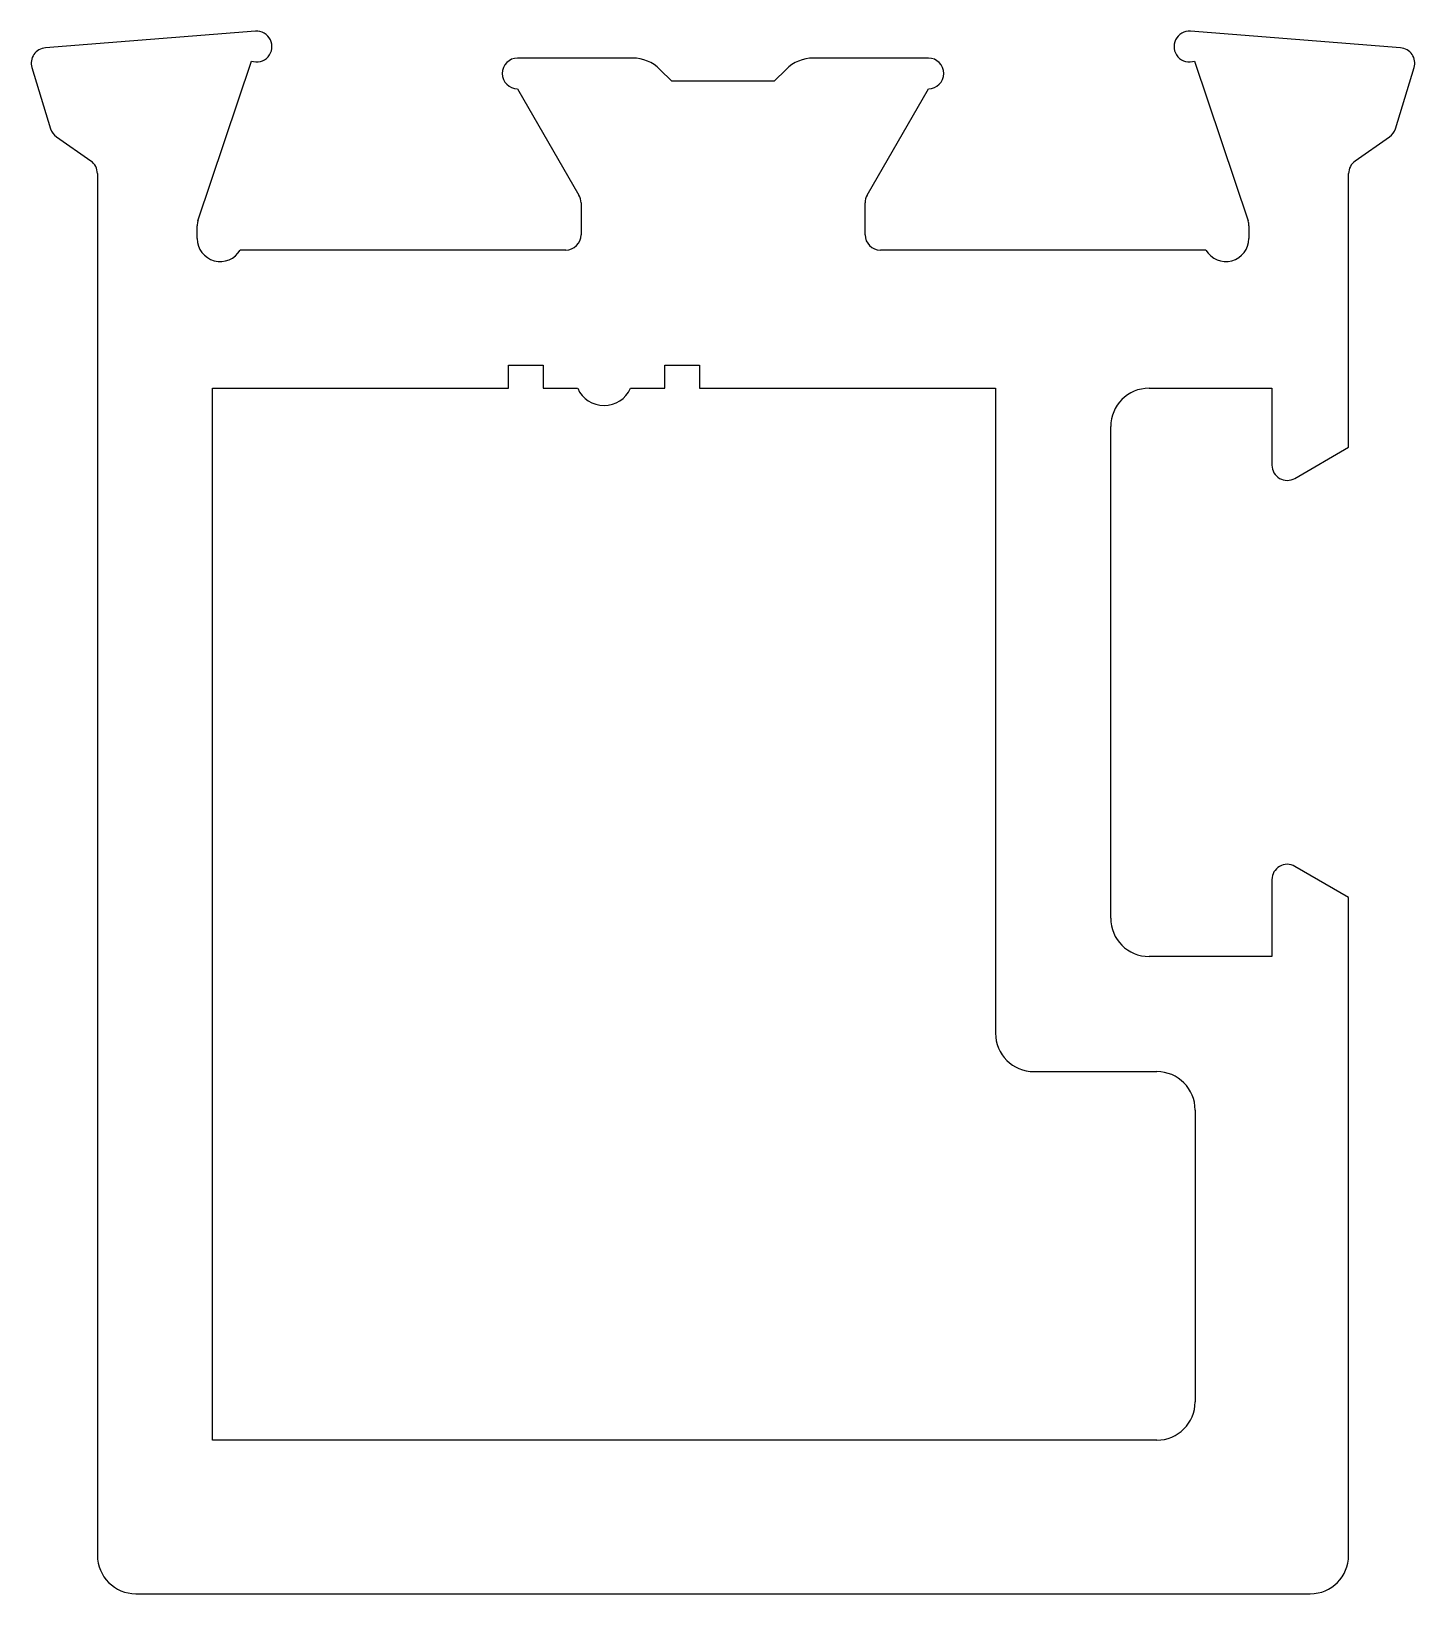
# Model space of a CAD drawing. Extents: x 3274.2 to 3292.2, y 1889.1 to 1909.5.
import ezdxf

# ---------------------------------------------------------------- set-up
doc = ezdxf.new("R2010")
doc.units = 0
doc.layers.get('0').update_dxf_attribs({"linetype": 'CONTINUOUS'})

msp = doc.modelspace()

# ---------------------------------------------------------------- linework, layer by layer
for p, q in [((3277.094, 1909.48), (3274.358, 1909.265)), ((3292.013, 1909.265), (3289.277, 1909.48)), ((3276.346, 1907.012), (3277.042, 1909.093)), ((3282.01, 1909.131), (3280.51, 1909.131)), ((3285.861, 1909.131), (3284.361, 1909.131)), ((3289.329, 1909.093), (3290.025, 1907.012)), ((3274.183, 1909.007), (3274.426, 1908.211)), ((3282.517, 1908.831), (3282.363, 1908.984)), ((3283.854, 1908.831), (3282.517, 1908.831)), ((3284.008, 1908.984), (3283.854, 1908.831)), ((3291.945, 1908.211), (3292.188, 1909.007)), ((3280.51, 1908.731), (3281.309, 1907.347)), ((3285.062, 1907.347), (3285.861, 1908.731)), ((3274.502, 1908.106), (3274.951, 1907.791)), ((3291.42, 1907.791), (3291.869, 1908.106)), ((3275.036, 1907.627), (3275.036, 1889.631)), ((3291.336, 1904.062), (3291.336, 1907.627)), ((3281.336, 1907.247), (3281.336, 1906.831)), ((3285.036, 1906.831), (3285.036, 1907.247)), ((3276.336, 1906.781), (3276.336, 1906.948)), ((3290.036, 1906.948), (3290.036, 1906.781)), ((3281.136, 1906.631), (3276.895, 1906.631)), ((3289.476, 1906.631), (3285.236, 1906.631)), ((3280.392, 1904.831), (3280.392, 1905.131)), ((3280.392, 1905.131), (3280.842, 1905.131)), ((3280.842, 1905.131), (3280.842, 1904.831)), ((3282.429, 1904.831), (3282.429, 1905.131)), ((3282.429, 1905.131), (3282.879, 1905.131)), ((3282.879, 1905.131), (3282.879, 1904.831)), ((3276.536, 1891.131), (3276.536, 1904.831)), ((3276.536, 1904.831), (3280.392, 1904.831)), ((3280.842, 1904.831), (3281.292, 1904.831)), ((3281.979, 1904.831), (3282.429, 1904.831)), ((3282.879, 1904.831), (3286.736, 1904.831)), ((3286.736, 1904.831), (3286.736, 1896.431)), ((3288.736, 1904.831), (3290.336, 1904.831)), ((3290.336, 1904.831), (3290.336, 1903.831)), ((3288.236, 1897.931), (3288.236, 1904.331)), ((3290.636, 1903.658), (3291.336, 1904.062)), ((3291.336, 1898.2), (3290.636, 1898.604)), ((3290.336, 1898.431), (3290.336, 1897.431)), ((3291.336, 1889.631), (3291.336, 1898.2)), ((3290.336, 1897.431), (3288.736, 1897.431)), ((3287.236, 1895.931), (3288.836, 1895.931)), ((3289.336, 1895.431), (3289.336, 1891.631)), ((3288.836, 1891.131), (3276.536, 1891.131)), ((3275.536, 1889.131), (3290.836, 1889.131))]:
    msp.add_line(p, q)
for centre, radius, start, end in [((3277.11, 1909.281), 0.2, 250.2067, 94.5), ((3289.261, 1909.281), 0.2, 85.5, 289.7933), ((3274.374, 1909.066), 0.2, 94.5, 197), ((3291.997, 1909.066), 0.2, 343, 85.5), ((3280.51, 1908.931), 0.2, 90, 270), ((3282.01, 1908.631), 0.5, 45, 90), ((3284.361, 1908.631), 0.5, 90, 135), ((3285.861, 1908.931), 0.2, 270, 90), ((3274.617, 1908.269), 0.2, 197, 234.8805), ((3291.754, 1908.269), 0.2, 305.1195, 343), ((3274.836, 1907.627), 0.2, 0, 54.8805), ((3291.536, 1907.627), 0.2, 125.1195, 180), ((3281.136, 1907.247), 0.2, 0, 30), ((3285.236, 1907.247), 0.2, 150, 180), ((3276.536, 1906.948), 0.2, 161.5, 180), ((3289.836, 1906.948), 0.2, 0, 18.5), ((3281.136, 1906.831), 0.2, 270, 360), ((3285.236, 1906.831), 0.2, 180, 270), ((3276.636, 1906.781), 0.3, 180, 330), ((3289.736, 1906.781), 0.3, 210, 0), ((3281.636, 1904.981), 0.375, 203.5782, 336.4218), ((3288.736, 1904.331), 0.5, 90, 180), ((3290.536, 1903.831), 0.2, 180, 300), ((3290.536, 1898.431), 0.2, 60, 180), ((3288.736, 1897.931), 0.5, 180, 270), ((3287.236, 1896.431), 0.5, 180, 270), ((3288.836, 1895.431), 0.5, 0, 90), ((3288.836, 1891.631), 0.5, 270, 0), ((3275.536, 1889.631), 0.5, 180, 270), ((3290.836, 1889.631), 0.5, 270, 0)]:
    msp.add_arc(centre, radius, start, end)

doc.saveas('drawing.dxf')
